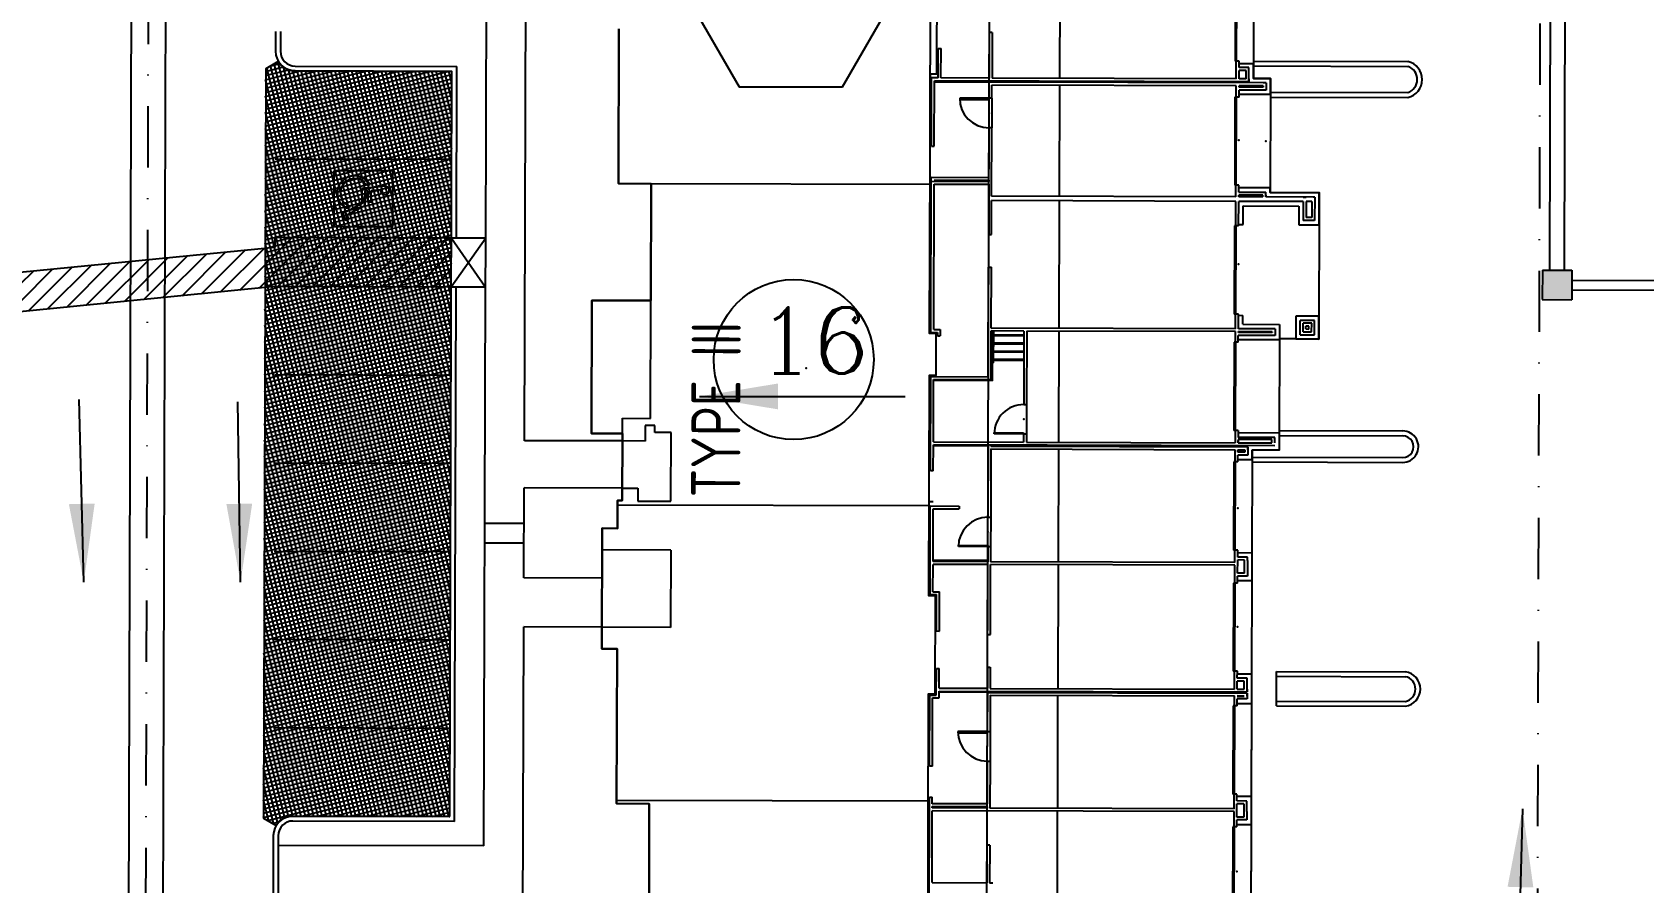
# Model space of a CAD drawing. Header units: feet. Extents: x 26064 to 27719, y 16802 to 28989.
# Drawn here: x 27101 to 27265.3, y 17268.3 to 17355 of the extents above; entities that cross this region are included whole.
import ezdxf
from ezdxf.enums import TextEntityAlignment as Align

# ---------------------------------------------------------------- set-up
doc = ezdxf.new("R2010")
doc.units = ezdxf.units.FT
doc.header["$LTSCALE"] = 50
doc.header["$MEASUREMENT"] = 0
doc.header["$PDSIZE"] = -0.5
doc.linetypes.add('CENTERPL', pattern=[0.25, 0.125, -0.0625, 0, -0.0625])
for name, color, linetype in [('BUILDING-INTERIOR', 251, 'Continuous'), ('BUILDINGS', 5, 'Continuous'), ('CL-ROADS', 9, 'CENTERPL'), ('CONC-5INCH-BOUNDS', 251, 'Continuous'), ('CONC-5INCH-HATCH', 251, 'Continuous'), ('CURB-B', 4, 'Continuous'), ('CURB-F', 32, 'Continuous'), ('FLUMES', 2, 'Continuous'), ('INLET-HATCH', 9, 'Continuous'), ('PAINT-MARKINGS', 32, 'Continuous'), ('PARKSTRIPES', 32, 'Continuous'), ('SD-OUTER', 6, 'Continuous'), ('SD-OUTER-PRIVATE', 6, 'Continuous'), ('SD-STRUCTURE', 6, 'Continuous'), ('SD-STRUCTURE-PRIVATE', 6, 'Continuous'), ('SIDEWALK', 9, 'Continuous')]:
    doc.layers.add(name, color=color, linetype=linetype)
doc.styles.add('DCADTXTSTYLE2', font='ARCHITXT')
doc.styles.add('DCADTXTSTYLE3', font='ROMANC')
doc.styles.add('ls80', font='simplex', dxfattribs={"oblique": 15, "height": 4})
doc.dimstyles.new('dim', dxfattribs={"dimtxt": 0.18, "dimasz": 0.16, "dimexe": 0.0625, "dimexo": 0.0625, "dimgap": 0.03, "dimtad": 3, "dimdec": 4, "dimzin": 0, "dimdsep": 46, "dimtxsty": 'ls80', "dimcen": 0.09, "dimclrd": 256, "dimclre": 256, "dimclrt": 256, "dimaunit": 1, "dimadec": 4, "dimazin": 0, "dimtfac": 1, "dimtdec": 4, "dimtofl": 0, "dimtmove": 2, "dimatfit": 3, "dimfxl": 0, "dimtolj": 1, "dimtzin": 0, "dimlwd": -1, "dimlwe": -1, "dimarcsym": 0})

# ---------------------------------------------------------------- blocks, each defined once
blk = doc.blocks.new('ADA-marking')
for p, q in [((-2.84, 3), (-2.84, -3)), ((2.84, 3), (-2.84, 3)), ((-1.26, 2.37), (-1.04, -0.16)), ((-0.89, 1.74), (-0.81, 0.79)), ((2.84, -3), (2.84, 3)), ((-1.4, 0.7), (-1.37, 0.35)), ((0.32, 0.79), (-0.81, 0.79)), ((-0.78, 0.47), (-0.75, 0.16)), ((-0.78, 0.47), (0.32, 0.47)), ((-0.75, 0.16), (0.74, 0.16)), ((0.32, 0.47), (0.32, 0.79)), ((0.74, 0.16), (1.68, -1.69)), ((-1.04, -0.16), (0.54, -0.16)), ((0.54, -0.16), (1.53, -2.1)), ((0.81, -1.32), (1, -1.68)), ((1.68, -1.69), (2.14, -1.48)), ((2.14, -1.48), (2.27, -1.77)), ((-2.84, -3), (2.84, -3)), ((1.53, -2.1), (2.27, -1.77))]:
    blk.add_line(p, q)
for centre, radius, start, end in [((-0.85, 2.19), 0.454, 264.3974, 156.5932), ((-0.57, -0.87), 1.77, 117.8826, 332.6359), ((-0.57, -0.87), 1.46, 123.2395, 342.159)]:
    blk.add_arc(centre, radius, start, end)

msp = doc.modelspace()

# ---------------------------------------------------------------- hatches: boundary and pattern name
at = {"layer": 'CONC-5INCH-HATCH'}
h = msp.add_hatch(dxfattribs=at)
h.set_pattern_fill('ANSI37', scale=3.33, angle=329.2625, style=0)
edge = h.paths.add_edge_path()
edge.add_line((27143.53339, 17275.00832), (27143.75517, 17350.99419))
edge.add_line((27143.75517, 17350.99419), (27127.76243, 17351.04087))
edge.add_arc((27127.76827, 17353.04086), 2, 210.720891, 269.8327778, ccw=False)
edge.add_line((27126.04894, 17352.01915), (27124.75944, 17351.25286))
edge.add_line((27124.75944, 17351.25286), (27124.53648, 17274.86053))
edge.add_line((27124.53648, 17274.86053), (27125.82149, 17274.08673))
edge.add_arc((27127.53483, 17273.055), 2, 89.8327778, 148.9446646, ccw=False)
edge.add_line((27127.54066, 17275.05499), (27143.53339, 17275.00832))
at = {"layer": 'PAINT-MARKINGS'}
h = msp.add_hatch(dxfattribs=at)
h.set_pattern_fill('ANSI31', scale=10, style=0)
h.paths.add_polyline_path([(27125.70563, 17334.0468), (27125.70271, 17333.0468), (27099.70234, 17330.49095), (27099.69066, 17326.49096), (27125.69103, 17329.04682), (27143.69096, 17328.99429), (27143.70555, 17333.99427)])

# ---------------------------------------------------------------- linework, layer by layer
at = {"layer": 'BUILDING-INTERIOR', "color": 7, "ltscale": 12}
for p, q in [((27192.48965, 17330.62694), (27192.65106, 17385.93899)), ((27198.17232, 17222.65092), (27198.64317, 17384.00558)), ((27205.75039, 17350.28916), (27205.78723, 17362.9093)), ((27223.65007, 17361.046), (27223.62381, 17352.04946)), ((27223.77502, 17361.04563), (27223.74877, 17352.04909)), ((27198.55838, 17354.95422), (27198.54483, 17350.31017)), ((27198.84994, 17354.95337), (27198.55838, 17354.95422)), ((27198.84994, 17354.95337), (27198.83638, 17350.30932)), ((27193.3385, 17350.32537), (27193.34725, 17353.32422)), ((27193.34725, 17353.32422), (27193.63881, 17353.32336)), ((27193.63005, 17350.32452), (27193.63881, 17353.32336)), ((27223.74877, 17352.04909), (27223.62381, 17352.04946)), ((27223.74348, 17350.23665), (27223.74877, 17352.04909)), ((27224.04032, 17352.04824), (27223.74877, 17352.04909)), ((27224.03837, 17351.38119), (27224.04032, 17352.04824)), ((27225.03801, 17351.37827), (27224.03837, 17351.38119)), ((27224.03952, 17351.79787), (27225.49726, 17351.79361)), ((27225.03467, 17350.23288), (27225.03801, 17351.37827)), ((27225.49283, 17350.27336), (27225.49726, 17351.79361)), ((27192.65179, 17343.37166), (27192.67209, 17350.32731)), ((27193.3385, 17350.32537), (27192.67209, 17350.32731)), ((27192.94334, 17343.37081), (27192.96279, 17350.03491)), ((27198.54361, 17349.89365), (27192.96243, 17349.90993)), ((27225.03382, 17349.94133), (27192.96279, 17350.03491)), ((27198.54484, 17350.31017), (27193.63005, 17350.32452)), ((27198.53881, 17348.24847), (27198.54361, 17349.89367)), ((27226.78274, 17349.81127), (27198.54361, 17349.89367)), ((27198.83037, 17348.24761), (27198.83432, 17349.60126)), ((27223.74141, 17349.52859), (27198.83432, 17349.60126)), ((27223.74348, 17350.23665), (27198.83638, 17350.30932)), ((27205.71526, 17338.25212), (27205.74833, 17349.58109)), ((27223.73807, 17348.3819), (27223.74141, 17349.52859)), ((27224.03254, 17349.38196), (27224.03297, 17349.52774)), ((27226.49034, 17349.52056), (27224.03297, 17349.52774)), ((27224.03503, 17350.2358), (27224.03752, 17351.08964)), ((27224.74311, 17350.23373), (27224.03503, 17350.2358)), ((27224.7456, 17351.08757), (27224.03752, 17351.08964)), ((27224.74311, 17350.23373), (27224.7456, 17351.08757)), ((27225.03382, 17349.94133), (27225.03467, 17350.23288)), ((27225.03467, 17350.23288), (27225.03382, 17349.94133)), ((27227.24224, 17350.26825), (27225.49283, 17350.27336)), ((27226.49034, 17349.52056), (27226.48991, 17349.37479)), ((27226.78274, 17349.81127), (27226.49119, 17349.81212)), ((27226.78274, 17349.81127), (27226.78062, 17349.08239)), ((27227.23744, 17348.62289), (27227.24224, 17350.26825)), ((27195.53997, 17348.25722), (27195.5396, 17348.13227)), ((27195.5396, 17348.13227), (27198.53845, 17348.12351)), ((27198.53881, 17348.24847), (27195.53997, 17348.25722)), ((27198.53845, 17348.12351), (27198.53881, 17348.24847)), ((27198.83037, 17348.24761), (27198.53881, 17348.24847)), ((27198.83037, 17348.24761), (27198.82162, 17345.24877)), ((27223.61312, 17348.38226), (27223.58686, 17339.38702)), ((27223.73807, 17348.3819), (27223.61312, 17348.38226)), ((27223.73807, 17348.3819), (27223.71181, 17339.38666)), ((27224.02962, 17348.38105), (27223.73807, 17348.3819)), ((27224.02962, 17348.38105), (27224.03169, 17349.09041)), ((27227.23744, 17348.62289), (27224.03035, 17348.63225)), ((27226.78062, 17349.08239), (27224.03169, 17349.09041)), ((27226.48991, 17349.37479), (27224.03254, 17349.38196)), ((27198.51529, 17340.18906), (27198.53006, 17345.24962)), ((27198.82162, 17345.24877), (27198.53006, 17345.24962)), ((27198.80125, 17338.27229), (27198.82162, 17345.24877)), ((27192.65179, 17343.37166), (27192.94334, 17343.37081)), ((27160.73833, 17340.34096), (27160.73602, 17339.54959)), ((27192.59637, 17324.37895), (27192.64255, 17340.2062)), ((27192.64133, 17339.7897), (27198.51408, 17339.77256)), ((27192.64255, 17340.2062), (27198.51529, 17340.18906)), ((27192.93326, 17339.9138), (27198.51444, 17339.8975)), ((27198.51444, 17339.8975), (27198.51408, 17339.77256)), ((27164.06806, 17339.53987), (27160.73602, 17339.54959)), ((27192.59879, 17339.4566), (27164.06806, 17339.53987)), ((27192.88878, 17324.66966), (27192.93205, 17339.49729)), ((27192.93205, 17339.49729), (27198.51322, 17339.48099)), ((27198.51322, 17339.48099), (27198.49827, 17334.35797)), ((27223.70835, 17338.19962), (27198.80125, 17338.27229)), ((27223.71181, 17339.38666), (27223.58686, 17339.38702)), ((27223.70835, 17338.19963), (27223.71181, 17339.38666)), ((27224.00337, 17339.38581), (27223.71181, 17339.38666)), ((27223.9999, 17338.19878), (27224.00045, 17338.38617)), ((27226.45729, 17338.19161), (27223.9999, 17338.19878)), ((27226.45784, 17338.379), (27224.00045, 17338.38617)), ((27224.0013, 17338.67775), (27224.00337, 17339.38581)), ((27224.0013, 17338.67775), (27226.75024, 17338.66972)), ((27227.20974, 17339.12654), (27224.00264, 17339.1359)), ((27226.45729, 17338.19161), (27226.45784, 17338.379)), ((27226.74884, 17338.19076), (27226.75024, 17338.66972)), ((27231.74691, 17338.17618), (27226.74884, 17338.19076)), ((27226.74934, 17338.35994), (27226.74885, 17338.19076)), ((27227.20834, 17338.64759), (27227.20974, 17339.12654)), ((27227.20834, 17338.64759), (27232.20641, 17338.633)), ((27230.5807, 17338.17958), (27230.87225, 17338.17873)), ((27231.74691, 17338.17618), (27231.60115, 17338.1766)), ((27231.74691, 17338.17618), (27231.73998, 17335.80209)), ((27231.74691, 17338.17618), (27231.74606, 17337.8846)), ((27232.1968, 17335.3426), (27232.20641, 17338.633)), ((27198.78984, 17334.35712), (27198.79993, 17337.81414)), ((27223.70701, 17337.74147), (27198.79993, 17337.81414)), ((27205.67602, 17324.79898), (27205.71393, 17337.79396)), ((27223.69972, 17335.24239), (27223.70701, 17337.74147)), ((27223.99127, 17335.24154), (27223.99857, 17337.7406)), ((27230.57936, 17337.7214), (27223.99857, 17337.7406)), ((27224.44972, 17335.36515), (27224.45531, 17337.28112)), ((27224.45531, 17337.28112), (27230.11986, 17337.26458)), ((27230.11986, 17337.26458), (27230.11427, 17335.34867)), ((27230.57936, 17337.7214), (27230.57377, 17335.80549)), ((27230.87091, 17337.72055), (27230.86617, 17336.0962)), ((27231.45402, 17337.71885), (27230.87091, 17337.72055)), ((27231.45402, 17337.71885), (27231.44928, 17336.0945)), ((27223.57477, 17335.24275), (27223.54851, 17326.24621)), ((27223.69972, 17335.24239), (27223.57477, 17335.24275)), ((27223.69972, 17335.24239), (27223.67346, 17326.24585)), ((27223.99127, 17335.24154), (27223.69972, 17335.24239)), ((27223.99156, 17335.36649), (27224.44972, 17335.36515)), ((27230.11427, 17335.34867), (27232.1968, 17335.3426)), ((27231.73998, 17335.80209), (27230.57377, 17335.80549)), ((27231.44928, 17336.0945), (27230.86617, 17336.0962)), ((27198.49827, 17334.35797), (27198.78984, 17334.35712)), ((27198.45598, 17319.86354), (27198.48856, 17331.02592)), ((27198.48856, 17331.02592), (27198.78012, 17331.02507)), ((27198.762, 17324.81915), (27198.78012, 17331.02507)), ((27163.99822, 17315.61156), (27164.0333, 17327.62777)), ((27223.66909, 17324.74646), (27198.762, 17324.81915)), ((27223.67346, 17326.24585), (27223.54851, 17326.24621)), ((27223.66909, 17324.74646), (27223.67346, 17326.24585)), ((27223.96502, 17326.245), (27223.67346, 17326.24585)), ((27223.96064, 17324.74561), (27223.96502, 17326.245)), ((27223.96465, 17326.12004), (27224.42281, 17326.11871)), ((27224.42013, 17325.20243), (27224.42281, 17326.11871)), ((27224.42013, 17325.20243), (27228.1687, 17325.19149)), ((27228.1687, 17325.19149), (27228.16408, 17323.60879)), ((27229.83727, 17326.04042), (27229.83047, 17323.70803)), ((27232.16971, 17326.03362), (27229.83727, 17326.04042)), ((27230.26907, 17324.14409), (27230.27333, 17325.60181)), ((27231.7311, 17325.59756), (27230.27333, 17325.60181)), ((27230.56148, 17324.43479), (27230.56403, 17325.30941)), ((27231.4387, 17325.30686), (27230.56403, 17325.30941)), ((27230.85389, 17324.72549), (27230.85474, 17325.017)), ((27231.14629, 17325.01615), (27230.85474, 17325.017)), ((27231.14544, 17324.72464), (27231.14629, 17325.01615)), ((27231.43615, 17324.43223), (27231.4387, 17325.30686)), ((27231.4387, 17325.30686), (27231.4387, 17325.30686)), ((27231.72685, 17324.13983), (27231.7311, 17325.59756)), ((27232.16291, 17323.70122), (27232.16971, 17326.03362)), ((27192.59637, 17324.37895), (27193.26278, 17324.37701)), ((27192.88878, 17324.66966), (27193.55518, 17324.66771)), ((27193.26278, 17324.37701), (27193.26181, 17324.0438)), ((27193.26181, 17324.0438), (27193.55336, 17324.04295)), ((27193.55518, 17324.66771), (27193.55336, 17324.04295)), ((27198.74669, 17319.57114), (27198.76115, 17324.52759)), ((27202.08931, 17323.18502), (27198.75725, 17323.19474)), ((27202.09175, 17324.01803), (27198.75968, 17324.02776)), ((27202.09319, 17324.51787), (27198.76115, 17324.52759)), ((27198.87128, 17319.4458), (27198.88611, 17324.52722)), ((27198.87662, 17321.27845), (27198.8861, 17324.52722)), ((27199.00157, 17321.27808), (27199.01106, 17324.52686)), ((27202.09319, 17324.51787), (27202.07134, 17317.02072)), ((27202.38475, 17324.51702), (27202.3629, 17317.01987)), ((27223.66823, 17324.4549), (27202.38475, 17324.51702)), ((27205.6421, 17313.17843), (27205.67517, 17324.50743)), ((27223.54012, 17323.37234), (27223.51388, 17314.3758)), ((27223.66507, 17323.37198), (27223.54012, 17323.37234)), ((27223.66507, 17323.37198), (27223.63884, 17314.37544)), ((27223.66507, 17323.37198), (27223.66823, 17324.4549)), ((27223.95663, 17323.37113), (27223.66507, 17323.37198)), ((27223.95663, 17323.37113), (27223.95869, 17324.0792)), ((27228.16408, 17323.60879), (27223.95736, 17323.62107)), ((27227.70726, 17324.06828), (27223.95869, 17324.0792)), ((27223.95955, 17324.37075), (27223.95979, 17324.45405)), ((27227.41655, 17324.36066), (27223.95955, 17324.37075)), ((27227.4168, 17324.44396), (27223.95979, 17324.45405)), ((27227.7092, 17324.73467), (27223.96064, 17324.74561)), ((27227.4168, 17324.44396), (27227.41655, 17324.36066)), ((27227.7092, 17324.73467), (27227.70726, 17324.06828)), ((27229.83047, 17323.70803), (27232.16291, 17323.70122)), ((27230.26907, 17324.14409), (27231.72685, 17324.13983)), ((27230.56148, 17324.43479), (27231.43615, 17324.43223)), ((27230.56148, 17324.43479), (27231.43615, 17324.43224)), ((27230.85389, 17324.72549), (27231.14544, 17324.72464)), ((27202.08445, 17321.51899), (27198.75239, 17321.52872)), ((27202.08688, 17322.35201), (27198.75482, 17322.36173)), ((27199.00157, 17321.27808), (27198.87662, 17321.27845)), ((27192.55516, 17310.25939), (27192.58324, 17319.88068)), ((27192.58324, 17319.88068), (27198.45598, 17319.86354)), ((27192.85535, 17313.21573), (27192.87395, 17319.58828)), ((27198.87128, 17319.4458), (27192.87358, 17319.4633)), ((27192.87395, 17319.58828), (27198.74669, 17319.57114)), ((27202.07134, 17317.02072), (27202.3629, 17317.01987)), ((27202.3629, 17317.01987), (27202.35415, 17314.02102)), ((27161.14059, 17314.05799), (27161.14515, 17315.61989)), ((27161.14515, 17315.61989), (27163.99822, 17315.61156)), ((27163.47546, 17314.88419), (27163.47084, 17313.30147)), ((27164.45426, 17314.88134), (27163.47546, 17314.88419)), ((27164.45219, 17314.17328), (27164.45426, 17314.88134)), ((27166.11821, 17314.16841), (27164.45219, 17314.17328)), ((27166.09779, 17307.1711), (27166.11821, 17314.16841)), ((27199.06375, 17314.03062), (27199.06412, 17314.15557)), ((27202.0626, 17314.02187), (27199.06375, 17314.03062)), ((27199.06412, 17314.15557), (27202.06296, 17314.14683)), ((27202.0626, 17314.02187), (27202.06017, 17313.18887)), ((27202.06296, 17314.14683), (27202.0626, 17314.02187)), ((27202.0626, 17314.02187), (27202.35415, 17314.02102)), ((27202.35415, 17314.02102), (27202.35172, 17313.18802)), ((27223.63884, 17314.37544), (27223.51388, 17314.3758)), ((27223.63883, 17314.37544), (27223.63518, 17313.12591)), ((27223.93039, 17314.37458), (27223.63883, 17314.37544)), ((27223.92771, 17313.45832), (27223.92674, 17313.12505)), ((27223.92674, 17313.12505), (27223.92745, 17313.36778)), ((27227.3847, 17313.44823), (27223.92771, 17313.45832)), ((27223.93039, 17314.37458), (27223.92832, 17313.66656)), ((27227.67687, 17313.65562), (27223.92832, 17313.66656)), ((27228.13636, 17314.11244), (27223.92966, 17314.12472)), ((27227.38373, 17313.11496), (27227.3847, 17313.44823)), ((27227.67529, 17313.11411), (27227.67687, 17313.65562)), ((27228.13636, 17314.11244), (27228.13125, 17312.36309)), ((27163.47084, 17313.30147), (27161.13841, 17313.30828)), ((27192.84672, 17310.25853), (27192.8545, 17312.92418)), ((27198.43533, 17312.78292), (27192.85413, 17312.7992)), ((27227.67443, 17312.82257), (27192.8545, 17312.92418)), ((27192.85535, 17313.21573), (27202.06017, 17313.18887)), ((27198.4357, 17312.90789), (27198.41418, 17305.53573)), ((27198.72604, 17312.49053), (27198.70574, 17305.53488)), ((27198.72604, 17312.49053), (27223.63312, 17312.41785)), ((27198.72689, 17312.78208), (27198.72725, 17312.90704)), ((27198.72689, 17312.78208), (27224.92514, 17312.70564)), ((27202.35172, 17313.18802), (27223.63519, 17313.12591)), ((27205.60649, 17300.9748), (27205.64004, 17312.47037)), ((27223.62947, 17311.16898), (27223.63312, 17312.41787)), ((27223.92103, 17311.16812), (27223.92309, 17311.87557)), ((27224.92271, 17311.87265), (27223.92309, 17311.87557)), ((27223.92394, 17312.16712), (27223.92467, 17312.417)), ((27224.63201, 17312.16505), (27223.92394, 17312.16712)), ((27223.92468, 17312.417), (27224.63274, 17312.41493)), ((27223.92674, 17313.12505), (27227.38373, 17313.11496)), ((27224.63274, 17312.41493), (27224.63201, 17312.16505)), ((27224.92514, 17312.70564), (27224.63359, 17312.70649)), ((27224.92514, 17312.70564), (27224.92271, 17311.87265)), ((27224.92429, 17312.41408), (27224.92514, 17312.70564)), ((27225.37942, 17311.41315), (27225.38222, 17312.37112)), ((27228.13125, 17312.36309), (27225.38222, 17312.37112)), ((27192.84672, 17310.25853), (27192.55516, 17310.25939)), ((27223.50452, 17311.16934), (27223.47826, 17302.1728)), ((27223.62947, 17311.16898), (27223.50452, 17311.16934)), ((27223.62947, 17311.16898), (27223.60322, 17302.17243)), ((27223.92103, 17311.16812), (27223.62947, 17311.16898)), ((27223.92166, 17311.4174), (27225.37942, 17311.41315)), ((27161.12437, 17308.49762), (27162.72792, 17308.49294)), ((27162.72792, 17308.49294), (27162.72409, 17307.18095)), ((27160.63862, 17306.17874), (27160.64169, 17307.22867)), ((27192.4198, 17306.67777), (27160.64031, 17306.77052)), ((27161.12066, 17307.22728), (27160.64169, 17307.22867)), ((27162.72409, 17307.18095), (27166.09779, 17307.1711)), ((27192.83748, 17307.09306), (27192.54593, 17307.09391)), ((27192.51834, 17297.63922), (27192.54471, 17306.67741)), ((27192.54471, 17306.67741), (27195.50194, 17306.66878)), ((27192.81975, 17301.0121), (27192.83542, 17306.38499)), ((27192.83542, 17306.38499), (27195.50109, 17306.37722)), ((27195.50194, 17306.66878), (27195.50109, 17306.37722)), ((27198.41418, 17305.53573), (27198.70574, 17305.53488)), ((27198.70574, 17305.53488), (27198.69699, 17302.53603)), ((27166.08322, 17302.17302), (27159.08591, 17302.19345)), ((27166.08322, 17302.17302), (27166.06024, 17294.30105)), ((27195.40659, 17302.54563), (27195.40695, 17302.67058)), ((27198.40543, 17302.53688), (27195.40659, 17302.54563)), ((27195.40695, 17302.67058), (27198.4058, 17302.66183)), ((27198.40543, 17302.53688), (27198.40094, 17300.99581)), ((27198.4058, 17302.66183), (27198.40543, 17302.53688)), ((27198.40543, 17302.53688), (27198.69699, 17302.53603)), ((27198.69699, 17302.53603), (27198.69249, 17300.99496)), ((27223.60322, 17302.17243), (27223.47826, 17302.1728)), ((27223.59957, 17300.92229), (27223.60322, 17302.17243)), ((27223.89477, 17302.17158), (27223.60322, 17302.17243)), ((27223.8927, 17301.46291), (27223.89477, 17302.17158)), ((27223.89395, 17301.92105), (27225.3517, 17301.9168)), ((27225.3517, 17301.9168), (27225.34337, 17299.06372)), ((27192.81074, 17297.92992), (27192.8189, 17300.72054)), ((27198.40009, 17300.70426), (27192.8189, 17300.72054)), ((27198.40094, 17300.99581), (27192.81975, 17301.0121)), ((27198.4013, 17301.12078), (27192.82012, 17301.13707)), ((27198.3793, 17293.58198), (27198.40009, 17300.70426)), ((27198.67085, 17293.58113), (27198.69164, 17300.7034)), ((27223.59872, 17300.63073), (27198.69164, 17300.7034)), ((27223.59957, 17300.92229), (27198.69249, 17300.99496)), ((27205.56882, 17288.06307), (27205.60564, 17300.68324)), ((27223.59343, 17298.81951), (27223.59872, 17300.63073)), ((27223.8879, 17299.81769), (27223.89185, 17301.17135)), ((27224.59992, 17301.16928), (27223.89185, 17301.17135)), ((27224.89232, 17301.45999), (27223.8927, 17301.46291)), ((27224.59596, 17299.81562), (27224.59992, 17301.16928)), ((27224.88989, 17300.62696), (27224.88667, 17299.52322)), ((27224.89135, 17301.12678), (27224.88989, 17300.62696)), ((27224.89135, 17301.12678), (27224.89232, 17301.45999)), ((27223.46848, 17298.81988), (27223.44224, 17289.82333)), ((27223.59343, 17298.81951), (27223.46848, 17298.81988)), ((27223.59343, 17298.81951), (27223.56719, 17289.82297)), ((27223.88498, 17298.81866), (27223.59343, 17298.81951)), ((27223.88498, 17298.81866), (27223.88705, 17299.52613)), ((27223.88562, 17299.06798), (27225.34337, 17299.06372)), ((27224.88667, 17299.52322), (27223.88705, 17299.52613)), ((27224.59596, 17299.81562), (27223.8879, 17299.81769)), ((27192.51834, 17297.63922), (27193.18475, 17297.63728)), ((27192.81074, 17297.92992), (27193.47716, 17297.92798)), ((27193.17393, 17293.93039), (27193.18475, 17297.63728)), ((27193.46549, 17293.92954), (27193.47716, 17297.92798)), ((27166.06024, 17294.30105), (27159.06293, 17294.32147)), ((27193.17393, 17293.93039), (27193.46549, 17293.92954)), ((27198.3793, 17293.58198), (27198.67086, 17293.58113)), ((27193.15485, 17287.39122), (27193.16275, 17290.09852)), ((27193.16275, 17290.09852), (27193.4543, 17290.09767)), ((27193.44847, 17288.09844), (27193.4543, 17290.09767)), ((27198.36958, 17290.24992), (27198.36325, 17288.08409)), ((27198.36958, 17290.24992), (27198.66113, 17290.24907)), ((27198.66113, 17290.24907), (27198.65481, 17288.08324)), ((27223.56719, 17289.82297), (27223.44224, 17289.82333)), ((27223.5619, 17288.01059), (27223.56719, 17289.82297)), ((27223.85875, 17289.82212), (27223.56719, 17289.82297)), ((27223.85346, 17288.00972), (27223.85583, 17288.82191)), ((27224.56389, 17288.81985), (27223.85583, 17288.82191)), ((27223.85668, 17289.11347), (27223.85875, 17289.82212)), ((27224.85628, 17289.11055), (27223.85668, 17289.11347)), ((27223.8579, 17289.57163), (27225.31566, 17289.56737)), ((27224.56152, 17288.00765), (27224.56389, 17288.81985)), ((27224.85223, 17287.71523), (27224.85628, 17289.11055)), ((27225.31566, 17289.56737), (27225.30685, 17286.5477)), ((27192.4673, 17280.14594), (27192.48845, 17287.39318)), ((27192.48845, 17287.39318), (27193.15485, 17287.39123)), ((27192.75884, 17280.14508), (27192.77915, 17287.10075)), ((27192.77915, 17287.10075), (27193.44555, 17287.09881)), ((27192.78, 17287.39231), (27193.15485, 17287.39121)), ((27193.44555, 17287.09881), (27193.44762, 17287.80688)), ((27198.36204, 17287.66757), (27193.44725, 17287.68191)), ((27193.44762, 17287.80688), (27224.85223, 17287.71523)), ((27193.44847, 17288.09844), (27198.36325, 17288.08409)), ((27198.36204, 17287.66758), (27198.35037, 17283.66912)), ((27198.36204, 17287.66758), (27224.85186, 17287.59029)), ((27198.65274, 17287.37517), (27198.64192, 17283.66827)), ((27198.65274, 17287.37517), (27223.55984, 17287.30251)), ((27198.65481, 17288.08324), (27223.5619, 17288.01057)), ((27205.53321, 17275.85943), (27205.56676, 17287.35501)), ((27223.55692, 17286.3029), (27223.55984, 17287.30251)), ((27224.55946, 17287.29965), (27223.85139, 17287.30172)), ((27223.85139, 17287.30165), (27224.55944, 17287.29959)), ((27223.85346, 17288.00972), (27224.56152, 17288.00765)), ((27224.85186, 17287.59029), (27224.56031, 17287.59114)), ((27224.85186, 17287.59029), (27224.85016, 17287.00724)), ((27224.85101, 17287.29874), (27224.85186, 17287.59029)), ((27224.85308, 17288.0068), (27224.85223, 17287.71523)), ((27223.43197, 17286.30326), (27223.40571, 17277.30672)), ((27223.55692, 17286.3029), (27223.43197, 17286.30326)), ((27223.55692, 17286.3029), (27223.53067, 17277.30636)), ((27223.84848, 17286.30205), (27223.55692, 17286.3029)), ((27223.84848, 17286.30205), (27223.85054, 17287.01016)), ((27223.84909, 17286.55195), (27225.30685, 17286.5477)), ((27224.85016, 17287.00724), (27223.85054, 17287.01016)), ((27195.35152, 17283.67787), (27195.35116, 17283.55292)), ((27195.35116, 17283.55292), (27198.35001, 17283.54417)), ((27198.35037, 17283.66912), (27195.35152, 17283.67787)), ((27198.35001, 17283.54417), (27198.35037, 17283.66912)), ((27198.35037, 17283.66912), (27198.64193, 17283.66827)), ((27198.64193, 17283.66827), (27198.63317, 17280.66942)), ((27198.34162, 17280.67027), (27198.32885, 17276.29694)), ((27198.34162, 17280.67027), (27198.63317, 17280.66942)), ((27198.63317, 17280.66942), (27198.61919, 17275.87959)), ((27192.75884, 17280.14508), (27192.4673, 17280.14594)), ((27160.5515, 17276.3239), (27160.55456, 17277.37383)), ((27223.53067, 17277.30636), (27223.40571, 17277.30672)), ((27223.52629, 17275.80691), (27223.53067, 17277.30636)), ((27223.82222, 17277.30551), (27223.53067, 17277.30636)), ((27223.82015, 17276.59745), (27223.82222, 17277.30551)), ((27192.33193, 17276.56435), (27160.51077, 17276.65723)), ((27163.88355, 17276.31418), (27160.5515, 17276.3239)), ((27192.40337, 17258.23771), (27192.45806, 17276.98051)), ((27192.45806, 17276.98051), (27192.74961, 17276.97965)), ((27192.72421, 17268.27467), (27192.7456, 17275.60517)), ((27223.52544, 17275.51536), (27192.7456, 17275.60518)), ((27192.74645, 17275.89673), (27192.74682, 17276.02168)), ((27198.32764, 17275.88044), (27192.74645, 17275.89673)), ((27198.328, 17276.00539), (27192.74682, 17276.02168)), ((27192.74767, 17276.31323), (27192.74961, 17276.97965)), ((27198.32885, 17276.29694), (27192.74767, 17276.31323)), ((27198.328, 17276.00539), (27198.32764, 17275.88044)), ((27223.52629, 17275.80691), (27198.61919, 17275.8796)), ((27205.49552, 17262.94772), (27205.53235, 17275.56787)), ((27223.52088, 17273.95348), (27223.52544, 17275.51536)), ((27223.81535, 17274.95224), (27223.8193, 17276.30589)), ((27224.52737, 17276.30382), (27223.8193, 17276.30589)), ((27224.81977, 17276.59453), (27223.82015, 17276.59745)), ((27225.27913, 17277.05135), (27223.82138, 17277.0556)), ((27224.52737, 17276.30382), (27224.52341, 17274.95017)), ((27224.81661, 17275.51159), (27224.81412, 17274.65777)), ((27224.81661, 17275.51159), (27224.81746, 17275.80315)), ((27224.81746, 17275.80315), (27224.81977, 17276.59453)), ((27225.27913, 17277.05135), (27225.2708, 17274.19827)), ((27223.39593, 17273.95384), (27223.36967, 17264.9573)), ((27223.52088, 17273.95348), (27223.39593, 17273.95384)), ((27223.52088, 17273.95348), (27223.49462, 17264.95693)), ((27223.81243, 17273.95262), (27223.52088, 17273.95348)), ((27223.81243, 17273.95262), (27223.8145, 17274.6607)), ((27223.81304, 17274.20253), (27225.2708, 17274.19827)), ((27224.81412, 17274.65777), (27223.8145, 17274.6607)), ((27224.52341, 17274.95017), (27223.81535, 17274.95224)), ((27198.31658, 17272.09024), (27198.30539, 17268.25838)), ((27198.60813, 17272.08939), (27198.31658, 17272.09024)), ((27198.60813, 17272.08939), (27198.59695, 17268.25753)), ((27192.72421, 17268.27467), (27198.30539, 17268.25838)), ((27198.59695, 17268.25753), (27198.93015, 17268.25655))]:
    msp.add_line(p, q, dxfattribs=at)
at = {"layer": 'BUILDING-INTERIOR', "color": 7, "ltscale": 6}
for p, q in [((27223.65007, 17361.046), (27223.62381, 17352.04946)), ((27223.62381, 17352.04946), (27223.62381, 17352.04946)), ((27223.61312, 17348.38226), (27223.58686, 17339.38702)), ((27223.61312, 17348.38226), (27223.61312, 17348.38226)), ((27223.58686, 17339.38702), (27223.58686, 17339.38702)), ((27223.57477, 17335.24275), (27223.54851, 17326.24621)), ((27223.57477, 17335.24275), (27223.57477, 17335.24275)), ((27223.54851, 17326.24621), (27223.54851, 17326.24621)), ((27223.54012, 17323.37234), (27223.51388, 17314.3758)), ((27223.54012, 17323.37234), (27223.54012, 17323.37234)), ((27223.51388, 17314.3758), (27223.51388, 17314.3758)), ((27223.50452, 17311.16934), (27223.47826, 17302.1728)), ((27223.50452, 17311.16934), (27223.50452, 17311.16934)), ((27223.47826, 17302.1728), (27223.47826, 17302.1728)), ((27223.46848, 17298.81988), (27223.44224, 17289.82333)), ((27223.46848, 17298.81988), (27223.46848, 17298.81988)), ((27223.44224, 17289.82333), (27223.44224, 17289.82333)), ((27223.43197, 17286.30326), (27223.40571, 17277.30672)), ((27223.43197, 17286.30326), (27223.43197, 17286.30326)), ((27223.40571, 17277.30672), (27223.40571, 17277.30672)), ((27223.39593, 17273.95384), (27223.36967, 17264.9573)), ((27223.39593, 17273.95384), (27223.39593, 17273.95384))]:
    msp.add_line(p, q, dxfattribs=at)
at = {"layer": 'BUILDING-INTERIOR', "color": 7, "ltscale": 15}
for p, q in [((27167.7868, 17358.55395), (27173.05824, 17349.42363)), ((27183.6011, 17349.42363), (27188.87254, 17358.55395)), ((27173.05824, 17349.42363), (27183.6011, 17349.42363))]:
    msp.add_line(p, q, dxfattribs=at)
at = {"layer": 'BUILDING-INTERIOR', "color": 7, "ltscale": 4}
for p, q in [((27202.08956, 17323.26832), (27198.75749, 17323.27805)), ((27202.09199, 17324.10133), (27198.75993, 17324.11106)), ((27202.08469, 17321.60229), (27198.75263, 17321.61202)), ((27202.08713, 17322.43531), (27198.75506, 17322.44503))]:
    msp.add_line(p, q, dxfattribs=at)
at = {"layer": 'BUILDING-INTERIOR', "color": 7, "ltscale": 12}
for points in [[(27192.27808, 17258.11311), (27192.36389, 17287.51847), (27193.0303, 17287.51652), (27193.05947, 17297.51268), (27192.39306, 17297.51462), (27192.45869, 17320.00598), (27193.1251, 17320.00403), (27193.1375, 17324.2524), (27192.47109, 17324.25434), (27192.54841, 17350.74417), (27193.21483, 17350.74223), (27193.244, 17360.73839)], [(27160.78209, 17355.3352), (27160.73602, 17339.54959), (27164.06806, 17339.53987), (27164.0333, 17327.62777), (27158.0356, 17327.64528), (27157.99597, 17314.06717), (27161.14059, 17314.05799), (27161.12066, 17307.22728), (27160.64169, 17307.22867), (27160.63342, 17304.39643), (27159.09235, 17304.40093), (27159.05649, 17292.11399), (27160.59756, 17292.10949), (27160.5515, 17276.3239), (27163.88355, 17276.31418), (27163.85553, 17266.7137)]]:
    msp.add_lwpolyline(points, dxfattribs=at)
at = {"layer": 'BUILDING-INTERIOR', "color": 7, "ltscale": 288}
msp.add_circle((27178.61134, 17321.60639), 8.16063, dxfattribs=at)
at = {"layer": 'BUILDING-INTERIOR', "color": 7, "ltscale": 12}
for centre, start, end in [((27198.53881, 17348.24847), 179.8327778, 269.8327778), ((27202.0626, 17314.02187), 89.8329778, 179.8329778), ((27198.40543, 17302.53688), 89.8327778, 179.8326778), ((27198.35037, 17283.66912), 179.8327778, 269.8327778)]:
    msp.add_arc(centre, 2.99886, start, end, dxfattribs=at)
for p in [(27198.53451, 17346.74902, 1), (27224.01686, 17343.98557, 1), (27226.76542, 17343.87345, 1), (27223.9799, 17331.32237, 1), (27223.65171, 17318.7904, 1), (27202.06702, 17315.52128, 1), (27223.90734, 17306.46155, 1), (27198.40986, 17304.03628, 1), (27223.87202, 17294.362, 1), (27223.57292, 17291.82175, 1), (27198.34603, 17282.16968, 1), (27225.29299, 17281.79952, 1), (27223.79921, 17269.41272, 1), (27225.25694, 17269.4501, 1)]:
    msp.add_point(p, dxfattribs=at)
at = {"layer": 'BUILDING-INTERIOR', "color": 7, "ltscale": 15}
msp.add_point((27179.89597, 17320.73889, 1), dxfattribs=at)
at = {"layer": 'BUILDINGS', "color": 7, "flags": 128}
for points in [[(27225.52498, 17361.28996), (27225.49726, 17351.79361), (27225.49283, 17350.27336), (27227.24224, 17350.26825), (27227.23744, 17348.62289), (27227.20974, 17339.12654), (27227.20904, 17338.88706), (27227.20834, 17338.64759), (27232.20641, 17338.633), (27232.1968, 17335.3426), (27232.16971, 17326.03362), (27232.16291, 17323.70122), (27229.83047, 17323.70803), (27228.16438, 17323.71289), (27228.16408, 17323.60879), (27228.13636, 17314.11244), (27228.13125, 17312.36309), (27225.38222, 17312.37112), (27225.37942, 17311.41315), (27225.3517, 17301.9168), (27225.34337, 17299.06372), (27225.31566, 17289.56737), (27225.30685, 17286.5477), (27225.27913, 17277.05135), (27225.2708, 17274.19827), (27225.24309, 17264.70192)], [(27163.85553, 17266.7137), (27163.88355, 17276.31418), (27160.5515, 17276.3239), (27160.59756, 17292.10949), (27159.05649, 17292.11399), (27159.09235, 17304.40093), (27160.63342, 17304.39643), (27160.64169, 17307.22867), (27161.12066, 17307.22728), (27161.14059, 17314.05799), (27157.99597, 17314.06717), (27158.0356, 17327.64528), (27164.0333, 17327.62777), (27164.06806, 17339.53987), (27160.73602, 17339.54959), (27160.78209, 17355.3352)]]:
    msp.add_lwpolyline(points, dxfattribs=at)
at = {"layer": 'CL-ROADS', "color": 7}
for p, q in [((27113.41018, 17574.23452), (27112.32443, 17202.22259)), ((27254.8945, 17418.87021), (27254.16613, 17163.77933))]:
    msp.add_line(p, q, dxfattribs=at)
at = {"layer": 'CONC-5INCH-BOUNDS', "color": 7, "flags": 128}
msp.add_lwpolyline([(27143.53339, 17275.00832), (27143.75517, 17350.99419), (27127.76243, 17351.04087, -0.263800134), (27126.04894, 17352.01915), (27124.75944, 17351.25286), (27124.53648, 17274.86053), (27125.82149, 17274.08673, -0.263800134), (27127.54066, 17275.05499)], format="xyb", close=True, dxfattribs=at)
at = {"layer": 'CURB-B', "color": 7, "flags": 128}
for points in [[(27126.27411, 17355.04523), (27126.26828, 17353.04524)], [(27127.76389, 17351.54087), (27144.25662, 17351.49273)], [(27144.20555, 17333.99281), (27144.25662, 17351.49273)], [(27225.49653, 17351.54399), (27241.25661, 17351.49799)], [(27227.23816, 17348.87168), (27241.24882, 17348.83079)], [(27144.03193, 17274.50686), (27144.19096, 17328.99283)], [(27228.13563, 17313.86231), (27240.78702, 17313.82538)], [(27225.38015, 17311.66387), (27240.72306, 17311.61909)], [(27227.84695, 17286.29038), (27227.85722, 17289.81045)], [(27227.85576, 17289.31045), (27241.00866, 17289.27206)], [(27227.84841, 17286.79038), (27241.00131, 17286.75199)], [(27144.03193, 17274.50686), (27127.5392, 17274.555)], [(27126.03483, 17273.05938), (27126.01738, 17267.07841)]]:
    msp.add_lwpolyline(points, dxfattribs=at)
for points in [[(27126.26828, 17353.04524, 0.414213562), (27127.76389, 17351.54087)], [(27241.24882, 17348.83079, 0.716218748), (27241.25661, 17351.49799)], [(27240.72306, 17311.61909, 1), (27240.7295, 17313.82555)], [(27241.00131, 17286.75199, 0.811725909), (27241.00866, 17289.27206)], [(27127.5392, 17274.555, 0.414213562), (27126.03483, 17273.05938)]]:
    msp.add_lwpolyline(points, format="xyb", dxfattribs=at)
at = {"layer": 'CURB-F', "color": 7}
for p, q in [((27125.77412, 17355.04669), (27125.76828, 17353.0467)), ((27225.49799, 17352.04399), (27241.25807, 17351.99799)), ((27127.76243, 17351.04087), (27143.75517, 17350.99419)), ((27143.53339, 17275.00832), (27143.75517, 17350.99419)), ((27227.2367, 17348.37169), (27241.24736, 17348.3308)), ((27228.13709, 17314.36231), (27240.73096, 17314.32555)), ((27225.37869, 17311.16387), (27240.7216, 17311.11909)), ((27227.85722, 17289.81045), (27241.01012, 17289.77206)), ((27227.84695, 17286.29038), (27240.99985, 17286.25199)), ((27143.53339, 17275.00832), (27127.54066, 17275.05499)), ((27125.53483, 17273.06084), (27125.51738, 17267.07986))]:
    msp.add_line(p, q, dxfattribs=at)
for centre, radius, start, end in [((27127.76827, 17353.04086), 2, 179.8327778, 269.8327778), ((27240.8211, 17350.16565), 1.88372, 283.0786151, 76.5869405), ((27240.72628, 17312.72232), 1.60324, 269.8327778, 89.8327778), ((27240.74485, 17288.01279), 1.77916, 278.2403211, 81.4252344), ((27127.53483, 17273.055), 2, 89.8327778, 179.8327778)]:
    msp.add_arc(centre, radius, start, end, dxfattribs=at)
at = {"layer": 'FLUMES', "color": 7}
for p, q in [((27151.12063, 17304.88842), (27147.12065, 17304.90009)), ((27151.1148, 17302.88843), (27147.11481, 17302.9001))]:
    msp.add_line(p, q, dxfattribs=at)
at = {"layer": 'INLET-HATCH', "color": 7}
msp.add_solid([(27254.96935, 17330.71929), (27257.96933, 17330.71054), (27254.96059, 17327.71931), (27257.96058, 17327.71055)], dxfattribs=at)
at = {"layer": 'PAINT-MARKINGS', "color": 7}
for p, q in [((27125.70271, 17333.0468), (27099.70234, 17330.49095)), ((27125.70563, 17334.0468), (27125.70271, 17333.0468)), ((27143.70555, 17333.99427), (27125.70563, 17334.0468)), ((27125.69103, 17329.04682), (27099.69066, 17326.49096)), ((27143.69096, 17328.99429), (27125.69103, 17329.04682))]:
    msp.add_line(p, q, dxfattribs=at)
at = {"layer": 'PARKSTRIPES', "color": 7}
for p, q in [((27143.7289, 17341.99423), (27125.72898, 17342.04677)), ((27143.66469, 17319.99433), (27125.66477, 17320.04686)), ((27143.63842, 17310.99436), (27125.6385, 17311.0469)), ((27143.61216, 17301.9944), (27125.61223, 17302.04694)), ((27143.58589, 17292.99444), (27125.58597, 17293.04698)), ((27143.55962, 17283.99448), (27125.5597, 17284.04701))]:
    msp.add_line(p, q, dxfattribs=at)
at = {"layer": 'SD-OUTER', "color": 7}
for p, q in [((27111.26682, 17434.66314), (27110.73981, 17254.09212)), ((27114.76681, 17434.65293), (27113.98456, 17166.63007))]:
    msp.add_line(p, q, dxfattribs=at)
at = {"layer": 'SD-OUTER-PRIVATE', "color": 7}
for p, q in [((27255.71934, 17330.7171), (27256.00015, 17426.93004)), ((27257.21934, 17330.71273), (27257.50196, 17427.54698)), ((27257.9635, 17328.71055), (27290.13354, 17328.61665)), ((27257.96641, 17329.71054), (27290.13646, 17329.61665))]:
    msp.add_line(p, q, dxfattribs=at)
at = {"layer": 'SD-STRUCTURE-PRIVATE', "color": 7}
for p, q in [((27254.96935, 17330.71929), (27254.96059, 17327.71931)), ((27254.96935, 17330.71929), (27257.96933, 17330.71054)), ((27257.96933, 17330.71054), (27257.96058, 17327.71055)), ((27254.96059, 17327.71931), (27257.96058, 17327.71055))]:
    msp.add_line(p, q, dxfattribs=at)
at = {"layer": 'SIDEWALK', "color": 7}
for p, q in [((27147.20262, 17332.98406), (27147.50256, 17435.75246)), ((27151.14529, 17313.33744), (27151.28277, 17360.44244)), ((27147.20554, 17333.98405), (27143.69096, 17328.99429)), ((27147.20554, 17333.98405), (27143.70555, 17333.99427)), ((27143.70555, 17333.99427), (27147.19094, 17328.98407)), ((27147.19094, 17328.98407), (27147.20262, 17332.98406)), ((27147.19094, 17328.98407), (27143.69096, 17328.99429)), ((27147.02465, 17272.00762), (27147.19094, 17328.98407)), ((27161.13841, 17313.30828), (27151.14529, 17313.33744)), ((27151.10445, 17299.34472), (27151.13125, 17308.52679)), ((27161.12437, 17308.49762), (27151.13125, 17308.52679)), ((27159.07753, 17299.32145), (27151.10445, 17299.34472)), ((27151.00164, 17264.11774), (27151.08986, 17294.34474)), ((27159.06293, 17294.32147), (27151.08986, 17294.34474)), ((27147.02465, 17272.00762), (27126.03194, 17272.06888))]:
    msp.add_line(p, q, dxfattribs=at)

# ---------------------------------------------------------------- block references
at = {"layer": 'PAINT-MARKINGS', "color": 7, "rotation": 270}
msp.add_blockref('ADA-marking', (27134.71726, 17338.02052), dxfattribs=at)

# ---------------------------------------------------------------- texts
at = {"layer": 'BUILDING-INTERIOR', "color": 7, "ltscale": 288, "style": 'DCADTXTSTYLE3', "width": 0.993}
msp.add_text('16', height=6.747435, dxfattribs=at).set_placement((27174.89888, 17318.15913, 1), align=Align.BOTTOM_LEFT)
at = {"layer": 'BUILDING-INTERIOR', "color": 7, "ltscale": 12, "style": 'DCADTXTSTYLE2', "width": 0.869565}
msp.add_text('TYPE III', height=4.9981, rotation=89.8327778, dxfattribs=at).set_placement((27174.65914, 17307.54435, 1), align=Align.BOTTOM_LEFT)

# ---------------------------------------------------------------- leaders
at = {"layer": 'SD-STRUCTURE', "color": 7}
for points, override in [([(27168.99838, 17317.85036), (27189.98341, 17317.85036)], {"dimscale": 50, "dimgap": 0.03, "dimtad": 0, "dimpost": "'"}), ([(27106.21007, 17298.89706), (27105.73481, 17317.52513)], {"dimscale": 50, "dimgap": 0.03, "dimtad": 0, "dimpost": "'"}), ([(27122.19417, 17298.89706), (27121.9056, 17317.30667)], {"dimscale": 50, "dimgap": 0.03, "dimtad": 0, "dimpost": "'"}), ([(27252.9422, 17275.8085), (27252.42444, 17256.16584)], {"dimscale": 50, "dimtad": 0, "dimpost": "'"})]:
    msp.add_leader(points, dimstyle='dim', override=override, dxfattribs=at)

doc.saveas('drawing.dxf')
